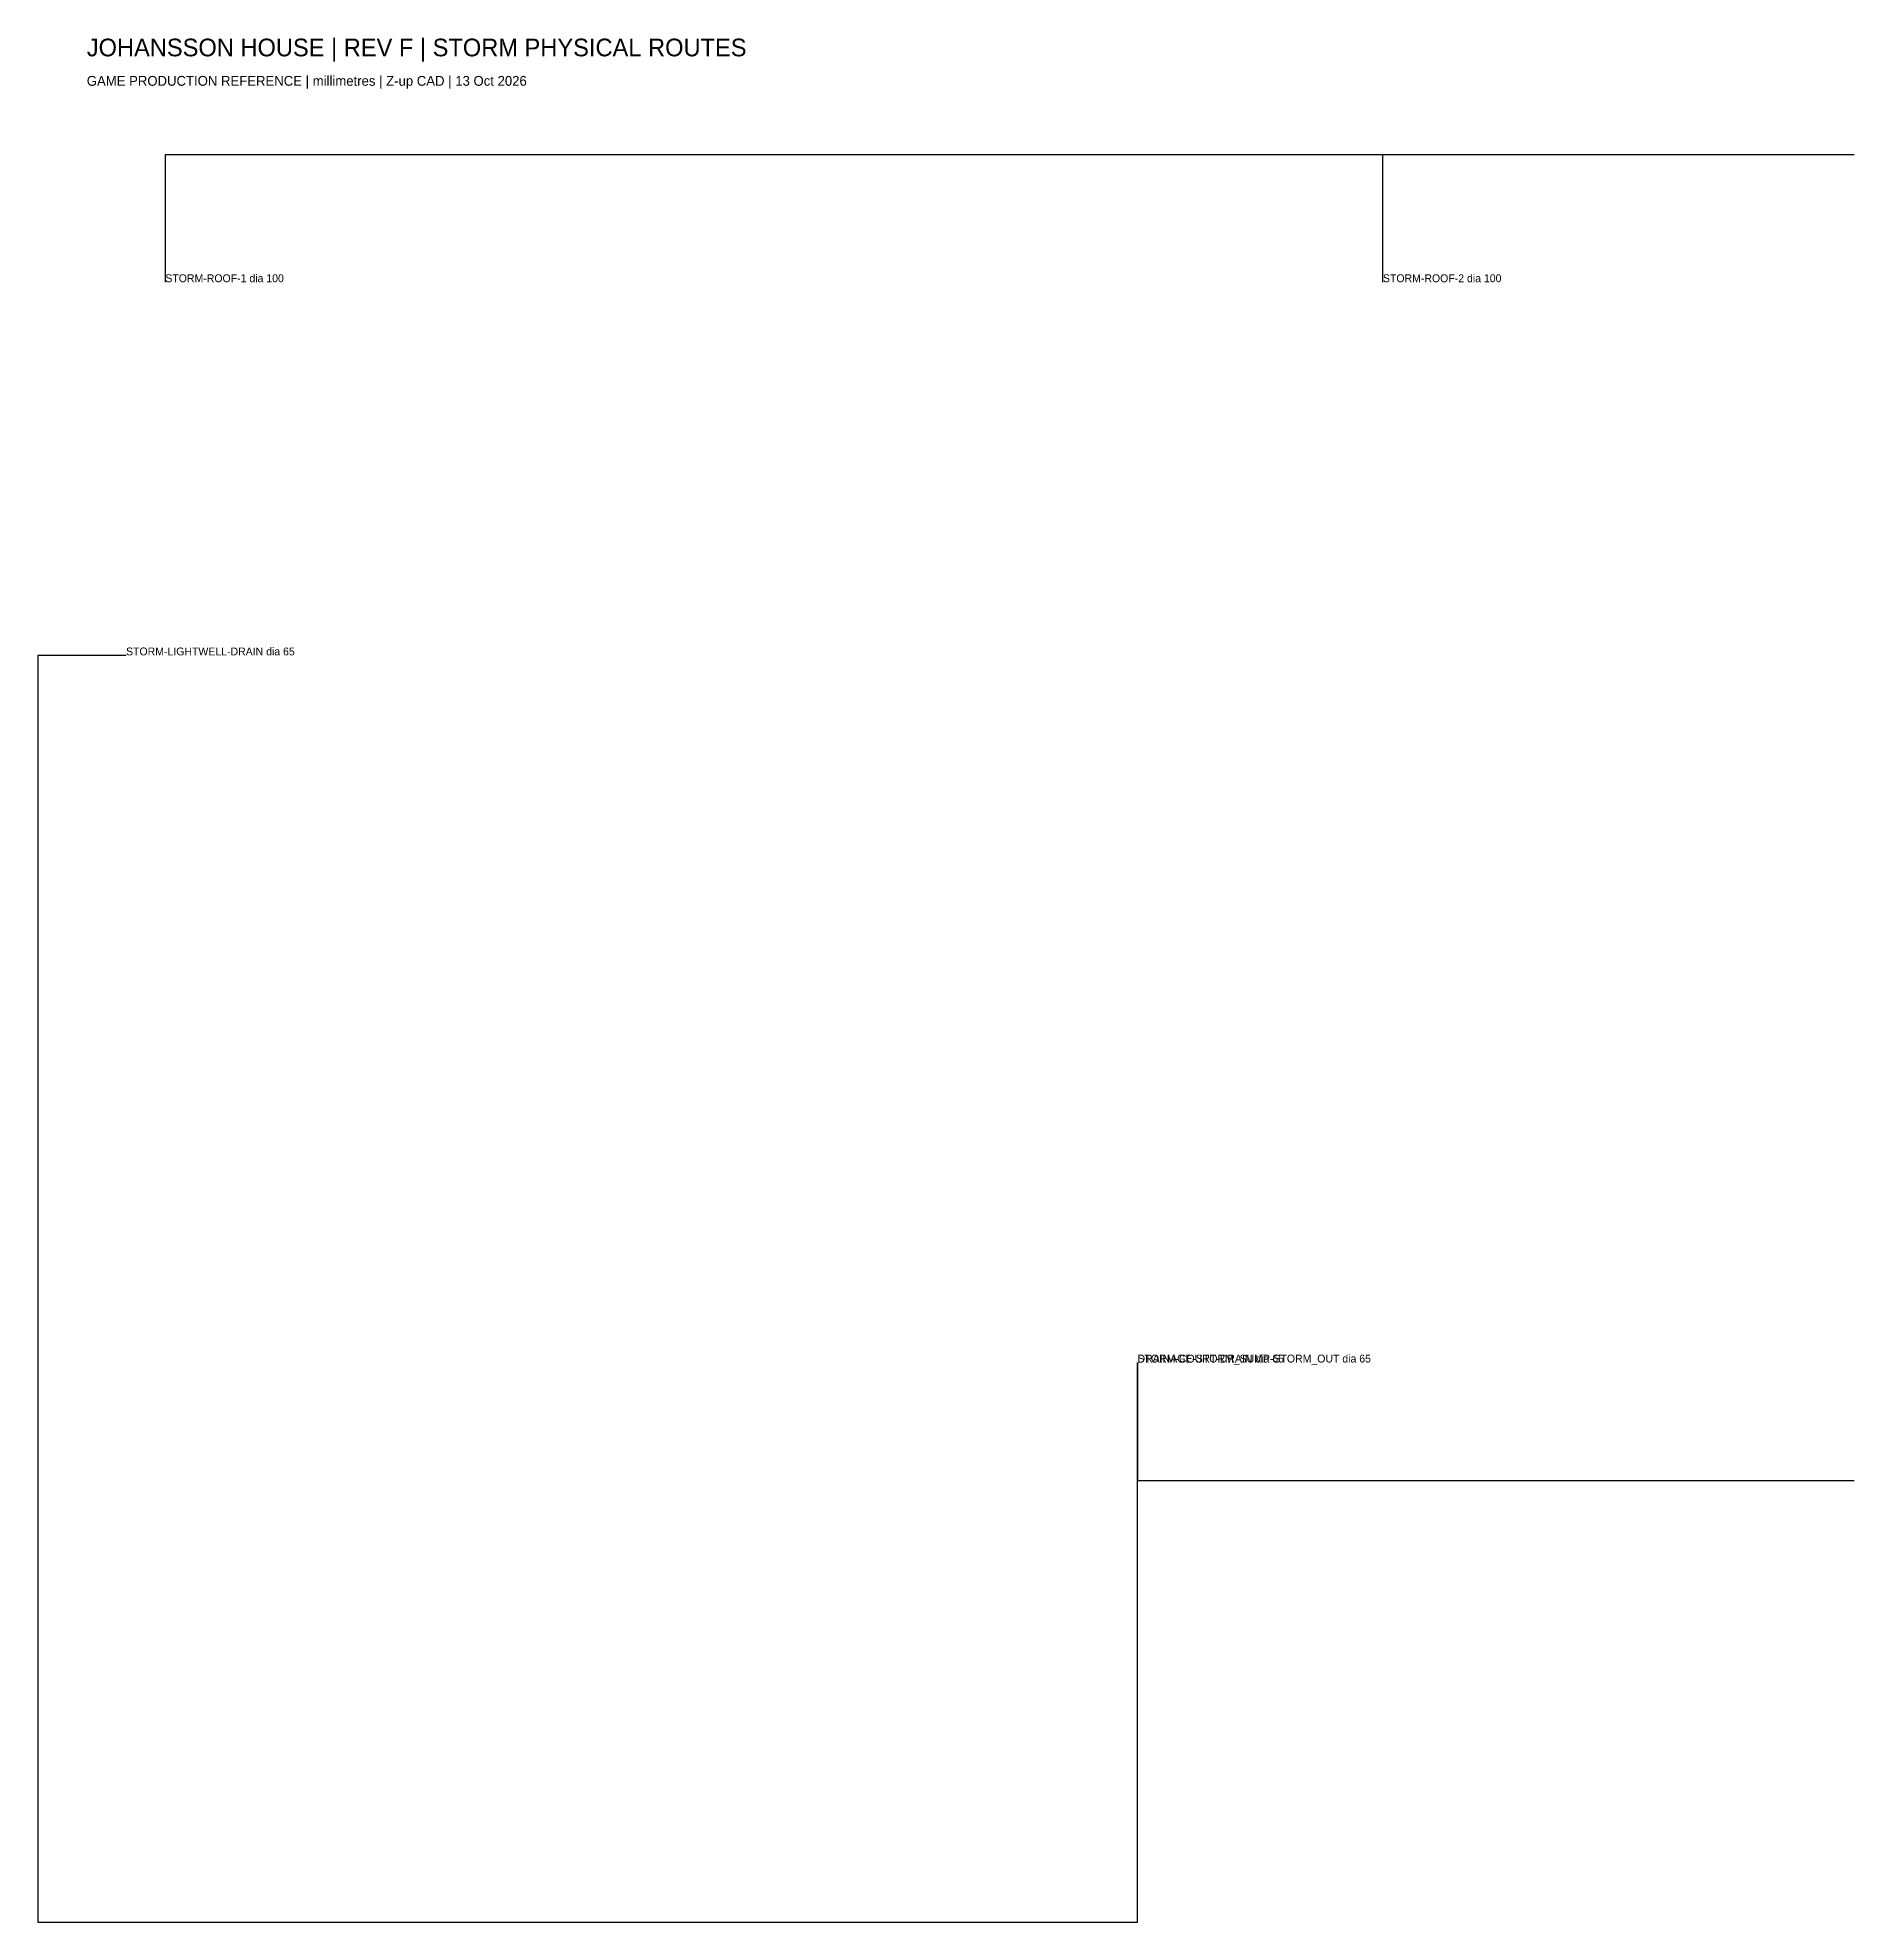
# Model space of a CAD drawing. Header units: millimetres. Extents: x -1500 to 17000, y -6500 to 12690.
import ezdxf

# ---------------------------------------------------------------- set-up
doc = ezdxf.new("R2010")
doc.units = ezdxf.units.MM

msp = doc.modelspace()

# ---------------------------------------------------------------- linework, layer by layer
at = {"layer": 'R-STORM'}
for points in [[(-200, 10200, 5800), (-200, 10200, -600), (-200, 11500, -626), (17000, 11500, -950)], [(12200, 10200, 5800), (12200, 10200, -600), (12200, 11500, -626), (17000, 11500, -950)], [(-600, 6400, -1790), (-1500, 6400, -2100), (-1500, -6500, -2400), (9700, -6500, -2800), (9700, -800, -3100), (9700, -800, -3500)], [(9700, -800, -2790), (9700, -800, -3500)], [(9700, -800, -3500), (9700, -800, -300), (9700, -2000, -300), (17000, -2000, -600)]]:
    msp.add_polyline3d(points, dxfattribs=at)

# ---------------------------------------------------------------- texts
at = {"layer": 'R-TAGS'}
for s, p in [('STORM-ROOF-1 dia 100', (-200, 10200, 5800)), ('STORM-ROOF-2 dia 100', (12200, 10200, 5800)), ('STORM-LIGHTWELL-DRAIN dia 65', (-600, 6400, -1790)), ('STORM-COURT-DRAIN dia 65', (9700, -800, -2790)), ('DRAINAGE-STORM_SUMP-STORM_OUT dia 65', (9700, -800, -3500))]:
    msp.add_text(s, height=80, dxfattribs=at).set_placement(p)
at = {"layer": 'TITLE'}
for s, height, p in [('JOHANSSON HOUSE | REV F | STORM PHYSICAL ROUTES', 180, (-1000, 12500)), ('GAME PRODUCTION REFERENCE | millimetres | Z-up CAD | 13 Oct 2026', 100, (-1000, 12200))]:
    msp.add_text(s, height=height, dxfattribs=at).set_placement(p)

doc.saveas('drawing.dxf')
